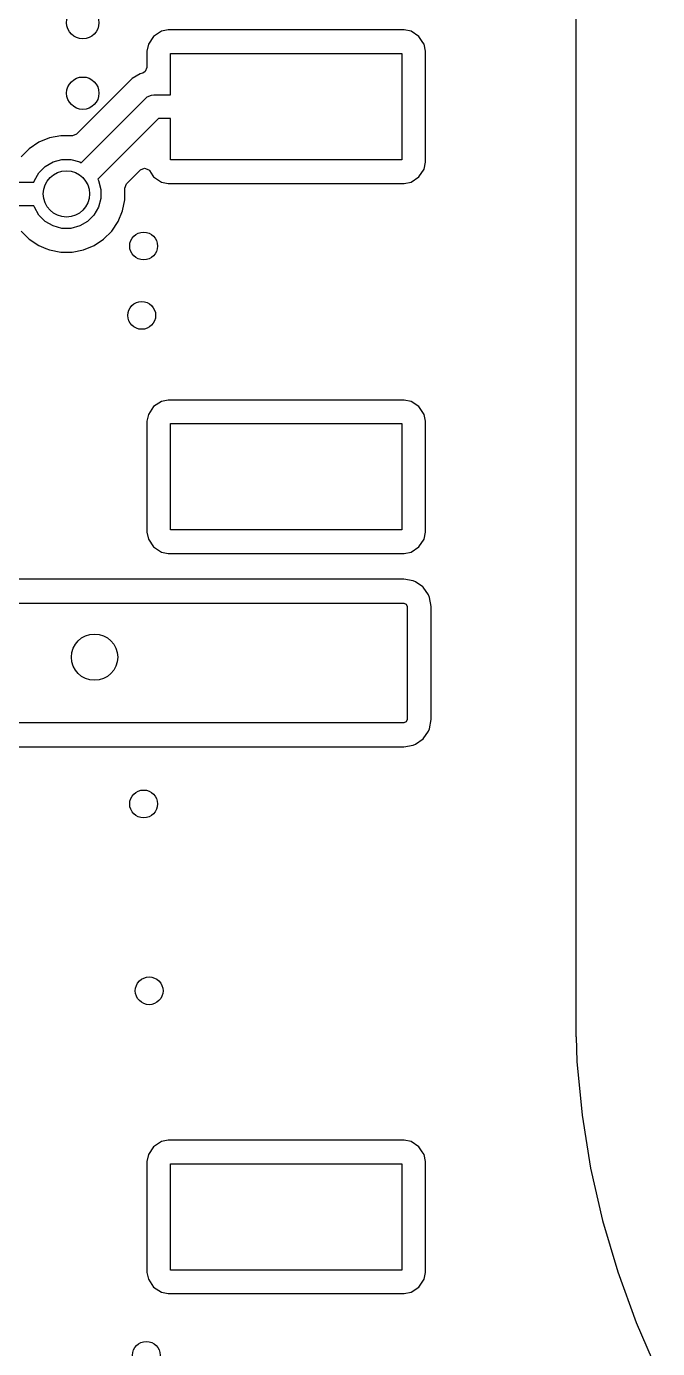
# Model space of a CAD drawing. Extents: x 97 to 200, y -158 to -52.
# Drawn here: x 116.68 to 123.5, y -105.46 to -91.17 of the extents above; entities that cross this region are included whole.
import ezdxf

# ---------------------------------------------------------------- set-up
doc = ezdxf.new("R2010")
doc.units = 0
doc.layers.add('BLACK', color=7, linetype='CONTINUOUS')

msp = doc.modelspace()

# ---------------------------------------------------------------- linework, layer by layer
at = {"layer": 'BLACK', "linetype": 'CONTINUOUS'}
for p, q in [((122.6206, -81.205342), (122.6206, -102.055798)), ((118.057615, -91.275115), (118.001366, -91.359297)), ((118.141796, -91.218867), (118.057615, -91.275115)), ((118.1418, -91.218865), (118.141796, -91.218867)), ((118.216031, -91.204101), (118.1418, -91.218865)), ((118.216035, -91.2041), (118.216031, -91.204101)), ((120.766167, -91.2041), (118.216035, -91.2041)), ((120.8404, -91.218865), (120.766167, -91.2041)), ((120.840402, -91.218866), (120.8404, -91.218865)), ((120.924584, -91.275115), (120.840402, -91.218866)), ((120.967053, -91.338674), (120.924584, -91.275115)), ((118.001365, -91.359299), (117.9866, -91.433532)), ((117.9866, -91.433532), (117.9866, -91.61011)), ((118.001366, -91.359297), (118.001365, -91.359299)), ((118.2411, -91.9066), (118.2411, -91.4586)), ((118.2411, -91.4586), (120.7411, -91.4586)), ((120.7411, -91.4586), (120.7411, -92.6086)), ((120.980834, -91.359299), (120.967053, -91.338674)), ((120.995599, -91.433534), (120.980834, -91.359299)), ((120.9956, -92.633667), (120.995599, -91.433534)), ((117.824851, -91.728325), (117.753822, -91.799355)), ((117.911846, -91.678098), (117.824851, -91.728325)), ((117.940278, -91.67048), (117.911846, -91.678098)), ((117.968294, -91.654304), (117.940278, -91.67048)), ((117.9866, -91.61011), (117.968294, -91.654304)), ((117.753822, -91.799355), (117.224382, -92.328794)), ((117.274405, -92.638689), (117.969297, -91.943798)), ((117.969297, -91.943798), (117.988542, -91.928004)), ((117.988542, -91.928004), (117.988543, -91.928003)), ((117.988543, -91.928003), (118.034324, -91.90904)), ((118.034324, -91.90904), (118.0591, -91.9066)), ((118.0591, -91.9066), (118.2411, -91.9066)), ((118.111705, -92.1606), (117.45401, -92.818294)), ((118.2411, -92.1606), (118.111705, -92.1606)), ((118.2411, -92.6086), (118.2411, -92.1606)), ((116.817917, -92.418745), (116.714817, -92.487634)), ((116.817919, -92.418744), (116.817917, -92.418745)), ((116.932474, -92.371293), (116.817919, -92.418744)), ((116.932481, -92.371291), (116.932474, -92.371293)), ((117.0541, -92.3471), (116.932481, -92.371291)), ((117.180188, -92.3471), (117.0541, -92.3471)), ((117.224382, -92.328794), (117.180188, -92.3471)), ((116.714815, -92.487636), (116.625658, -92.576794)), ((116.714817, -92.487634), (116.714815, -92.487636)), ((116.972594, -92.630145), (117.067153, -92.604808)), ((117.067153, -92.604808), (117.165047, -92.604808)), ((117.165047, -92.604808), (117.259606, -92.630145)), ((116.769645, -92.833094), (116.818592, -92.748314)), ((116.818592, -92.748314), (116.887814, -92.679092)), ((116.887814, -92.679092), (116.972594, -92.630145)), ((117.259606, -92.630145), (117.274405, -92.638689)), ((117.763905, -92.868316), (117.916656, -92.715565)), ((117.916656, -92.715565), (117.960848, -92.69726)), ((117.960848, -92.69726), (118.005042, -92.715566)), ((118.005042, -92.715566), (118.012814, -92.725036)), ((118.012814, -92.725036), (118.050714, -92.781755)), ((120.7411, -92.6086), (118.2411, -92.6086)), ((120.924584, -92.792084), (120.980834, -92.707901)), ((120.980834, -92.707901), (120.9956, -92.633667)), ((116.290705, -92.8496), (116.765222, -92.8496)), ((116.765222, -92.8496), (116.769645, -92.833094)), ((117.45401, -92.818294), (117.462555, -92.833094)), ((117.462555, -92.833094), (117.487892, -92.927653)), ((117.7456, -92.912509), (117.763905, -92.868316)), ((118.050714, -92.781755), (118.057616, -92.792084)), ((118.057616, -92.792084), (118.087841, -92.81228)), ((118.087841, -92.81228), (118.141797, -92.848333)), ((118.141797, -92.848333), (118.141799, -92.848334)), ((118.141799, -92.848334), (118.216033, -92.8631)), ((118.216033, -92.8631), (120.766166, -92.863099)), ((120.766166, -92.863099), (120.840401, -92.848334)), ((120.840401, -92.848334), (120.924584, -92.792084)), ((117.487892, -93.025547), (117.462555, -93.120106)), ((117.487892, -92.927653), (117.487892, -93.025547)), ((117.7456, -92.9146), (117.7456, -92.912509)), ((117.7456, -93.0386), (117.7456, -92.9146)), ((116.765222, -93.1036), (116.2381, -93.1036)), ((116.769645, -93.120106), (116.765222, -93.1036)), ((116.818592, -93.204886), (116.769645, -93.120106)), ((117.462555, -93.120106), (117.413608, -93.204886)), ((117.673956, -93.27478), (117.721409, -93.160218)), ((117.721409, -93.160218), (117.7456, -93.0386)), ((116.887814, -93.274108), (116.818592, -93.204886)), ((116.972594, -93.323055), (116.887814, -93.274108)), ((117.344386, -93.274108), (117.259606, -93.323055)), ((117.413608, -93.204886), (117.344386, -93.274108)), ((117.605065, -93.377883), (117.673956, -93.27478)), ((116.627135, -93.377883), (116.714817, -93.465565)), ((117.067153, -93.348392), (116.972594, -93.323055)), ((117.165047, -93.348392), (117.067153, -93.348392)), ((117.259606, -93.323055), (117.165047, -93.348392)), ((117.517383, -93.465565), (117.605065, -93.377883)), ((116.714817, -93.465565), (116.81792, -93.534456)), ((116.81792, -93.534456), (116.892522, -93.565357)), ((116.892522, -93.565357), (116.932474, -93.581906)), ((116.932474, -93.581906), (116.932476, -93.581906)), ((116.932476, -93.581906), (116.932482, -93.581909)), ((116.932482, -93.581909), (117.0541, -93.6061)), ((117.1781, -93.6061), (117.299718, -93.581909)), ((117.299718, -93.581909), (117.41428, -93.534456)), ((117.41428, -93.534456), (117.517383, -93.465565)), ((117.0541, -93.6061), (117.1781, -93.6061)), ((118.057615, -95.275115), (118.001366, -95.359297)), ((118.141796, -95.218867), (118.057615, -95.275115)), ((118.1418, -95.218865), (118.141796, -95.218867)), ((118.216031, -95.204101), (118.1418, -95.218865)), ((118.216035, -95.2041), (118.216031, -95.204101)), ((120.766167, -95.2041), (118.216035, -95.2041)), ((120.8404, -95.218865), (120.766167, -95.2041)), ((120.840402, -95.218866), (120.8404, -95.218865)), ((120.924584, -95.275115), (120.840402, -95.218866)), ((120.959989, -95.328102), (120.924584, -95.275115)), ((118.001365, -95.359299), (117.9866, -95.433532)), ((117.9866, -95.433532), (117.9866, -96.633664)), ((118.001366, -95.359297), (118.001365, -95.359299)), ((118.2411, -96.6086), (118.2411, -95.4586)), ((118.2411, -95.4586), (120.7411, -95.4586)), ((120.7411, -95.4586), (120.7411, -96.6086)), ((120.980834, -95.359299), (120.959989, -95.328102)), ((120.995599, -95.433534), (120.980834, -95.359299)), ((120.9956, -96.633667), (120.995599, -95.433534)), ((117.9866, -96.633664), (117.986601, -96.633668)), ((117.986601, -96.633668), (118.001365, -96.707899)), ((118.001365, -96.707899), (118.001367, -96.707903)), ((118.001367, -96.707903), (118.057615, -96.792084)), ((120.7411, -96.6086), (118.2411, -96.6086)), ((120.924584, -96.792084), (120.980834, -96.707901)), ((120.980834, -96.707901), (120.9956, -96.633667)), ((118.057615, -96.792084), (118.141797, -96.848333)), ((118.141797, -96.848333), (118.141799, -96.848334)), ((118.141799, -96.848334), (118.216033, -96.8631)), ((118.216033, -96.8631), (120.766166, -96.863099)), ((120.766166, -96.863099), (120.840401, -96.848334)), ((120.840401, -96.848334), (120.924584, -96.792084)), ((120.7612, -97.1399), (115.8251, -97.1399)), ((120.860503, -97.159652), (120.7612, -97.1399)), ((120.886737, -97.170518), (120.860503, -97.159652)), ((120.968295, -97.225012), (120.886737, -97.170518)), ((120.970925, -97.226769), (120.968295, -97.225012)), ((121.027179, -97.310956), (120.970925, -97.226769)), ((121.027182, -97.310963), (121.027179, -97.310956)), ((121.038048, -97.337197), (121.027182, -97.310963)), ((115.5081, -97.3994), (120.7612, -97.3994)), ((120.7612, -97.3994), (120.787434, -97.410266)), ((120.787434, -97.410266), (120.7983, -97.4365)), ((120.7983, -97.4365), (120.7983, -98.6577)), ((121.0578, -97.4365), (121.038048, -97.337197)), ((121.0578, -98.6577), (121.0578, -97.4365)), ((120.7612, -98.6948), (114.968, -98.6948)), ((120.787434, -98.683934), (120.7612, -98.6948)), ((120.7983, -98.6577), (120.787434, -98.683934)), ((121.038048, -98.757003), (121.0578, -98.6577)), ((120.886744, -98.923679), (120.970931, -98.867425)), ((120.970931, -98.867425), (121.027182, -98.783237)), ((121.027182, -98.783237), (121.038048, -98.757003)), ((114.968001, -98.9543), (120.761199, -98.9543)), ((120.761199, -98.9543), (120.7612, -98.9543)), ((120.7612, -98.9543), (120.860503, -98.934548)), ((120.860503, -98.934548), (120.886737, -98.923682)), ((120.886737, -98.923682), (120.886744, -98.923679)), ((122.6206, -102.055798), (122.62033, -102.056198)), ((122.62033, -102.056198), (122.6206, -102.064043)), ((122.6206, -102.064043), (122.6206, -102.082825)), ((122.6206, -102.082825), (122.621369, -102.086371)), ((122.621369, -102.086371), (122.63062, -102.354647)), ((122.63062, -102.354647), (122.63062, -102.354651)), ((122.63062, -102.354651), (122.687028, -102.932542)), ((122.687028, -102.932542), (122.687031, -102.93256)), ((122.687031, -102.93256), (122.779614, -103.505777)), ((118.057615, -103.275115), (118.001366, -103.359297)), ((118.141796, -103.218867), (118.057615, -103.275115)), ((118.1418, -103.218865), (118.141796, -103.218867)), ((118.216031, -103.204101), (118.1418, -103.218865)), ((118.216035, -103.2041), (118.216031, -103.204101)), ((120.766167, -103.2041), (118.216035, -103.2041)), ((120.8404, -103.218865), (120.766167, -103.2041)), ((120.840402, -103.218866), (120.8404, -103.218865)), ((120.924584, -103.275115), (120.840402, -103.218866)), ((120.960591, -103.329003), (120.924584, -103.275115)), ((118.001365, -103.359299), (117.9866, -103.433532)), ((117.9866, -103.433532), (117.9866, -104.633664)), ((118.001366, -103.359297), (118.001365, -103.359299)), ((118.2411, -104.6086), (118.2411, -103.4586)), ((118.2411, -103.4586), (120.7411, -103.4586)), ((120.7411, -103.4586), (120.7411, -104.6086)), ((120.980834, -103.359299), (120.960591, -103.329003)), ((120.995599, -103.433534), (120.980834, -103.359299)), ((120.9956, -104.633667), (120.995599, -103.433534)), ((122.779614, -103.505777), (122.908012, -104.072071)), ((122.908012, -104.072071), (123.071717, -104.629191)), ((120.7411, -104.6086), (118.2411, -104.6086)), ((117.9866, -104.633664), (117.986601, -104.633668)), ((117.986601, -104.633668), (118.001365, -104.707899)), ((118.001365, -104.707899), (118.001367, -104.707903)), ((118.001367, -104.707903), (118.057615, -104.792084)), ((120.924584, -104.792084), (120.980834, -104.707901)), ((120.980834, -104.707901), (120.9956, -104.633667)), ((123.071717, -104.629191), (123.270068, -105.174899)), ((118.057615, -104.792084), (118.141797, -104.848333)), ((118.141797, -104.848333), (118.141799, -104.848334)), ((118.141799, -104.848334), (118.216033, -104.8631)), ((118.216033, -104.8631), (120.766166, -104.863099)), ((120.766166, -104.863099), (120.840401, -104.848334)), ((120.840401, -104.848334), (120.924584, -104.792084)), ((123.270068, -105.174899), (123.270071, -105.174907)), ((123.270071, -105.174907), (123.270073, -105.174911)), ((123.270073, -105.174911), (123.32828, -105.3083)), ((123.32828, -105.3083), (123.502308, -105.70711))]:
    msp.add_line(p, q, dxfattribs=at)
at = {"layer": 'BLACK'}
for centre, radius in [((117.2931, -91.1256), 0.175), ((117.2931, -91.8876), 0.175), ((117.1161, -92.9766), 0.25), ((117.95, -93.54), 0.15), ((117.93, -94.29), 0.15), ((117.4201, -97.9836), 0.25), ((117.95, -99.57), 0.15), ((118.01, -101.59), 0.15), ((117.98, -105.53), 0.15)]:
    msp.add_circle(centre, radius, dxfattribs=at)

doc.saveas('drawing.dxf')
